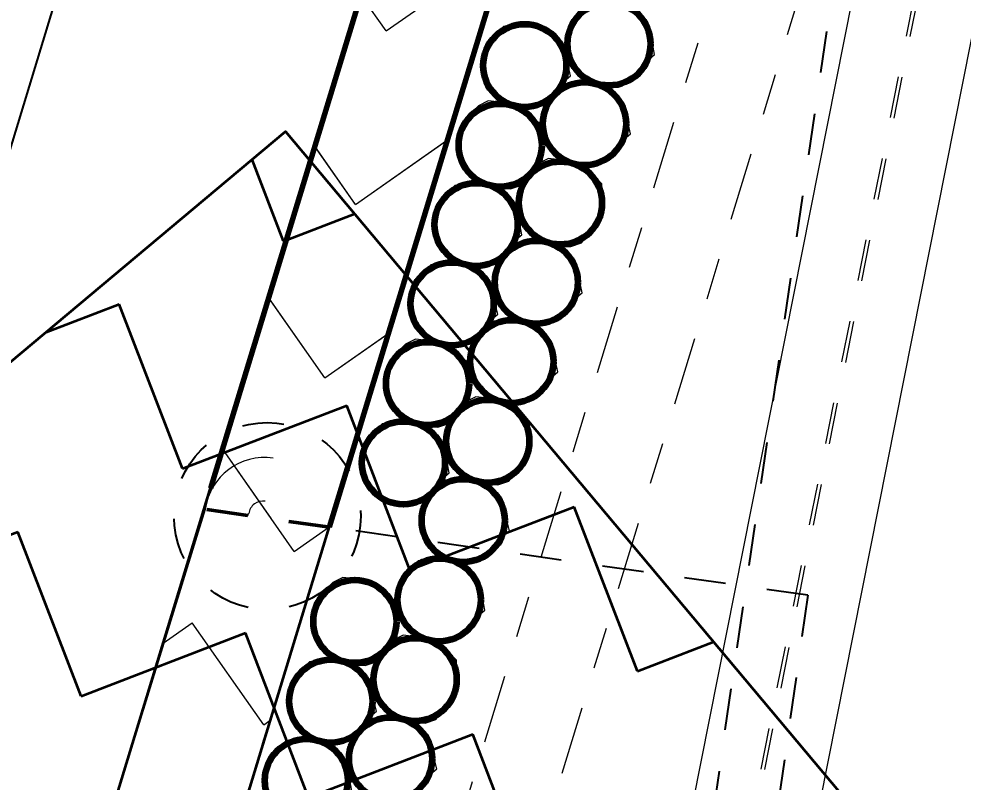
# Model space of a CAD drawing. Header units: metres. Extents: x 2681086.2 to 2681125.9, y 1225431.9 to 1225460.7.
# Drawn here: x 2681093.24 to 2681095.514, y 1225440.013 to 1225441.851 of the extents above; entities that cross this region are included whole.
import ezdxf

# ---------------------------------------------------------------- set-up
doc = ezdxf.new("R2010")
doc.units = ezdxf.units.M
doc.header["$PDMODE"] = 65
for name, pattern in [('ALL_S17', [0.025, 0, -0.025]), ('AUSGEZOGEN', [0]), ('STRICHLINIE_S4', [0.165, 0.125, -0.04]), ('STRICHPUNKT2_S11', [0.245, 0.165, -0.04, 0, -0.04]), ('VERDECKT2_S2', [0.09, 0.05, -0.04])]:
    doc.linetypes.add(name, pattern=pattern)
for name, color, linetype, lineweight in [('Beton Ansicht', 252, 'AUSGEZOGEN', 25), ('Beton geschnitten', 8, 'AUSGEZOGEN', 25), ('Beton verdeckt vorne', 252, 'STRICHLINIE_S4', 25), ('Design', 250, 'AUSGEZOGEN', 18), ('Stahl', 252, 'AUSGEZOGEN', 18), ('Standard', 7, 'AUSGEZOGEN', 13), ('Vermassung Schnitte', 7, 'AUSGEZOGEN', 18)]:
    doc.layers.add(name, color=color, linetype=linetype, lineweight=lineweight)
doc.styles.add('ARIAL', font='arial.ttf')
doc.dimstyles.new('DIMSTYLE_2', dxfattribs={"dimtxt": 0.125, "dimasz": 0.25, "dimexe": 0, "dimexo": 0, "dimgap": 0.0625, "dimtad": 2, "dimrnd": 0.005, "dimzin": 4, "dimdsep": 46, "dimtxsty": 'ARIAL', "dimblk1": 'ALL_ML_PFEIL', "dimblk2": 'ALL_ML_PFEIL', "dimsah": 1, "dimcen": 0, "dimclrd": 7, "dimclre": 7, "dimclrt": 7, "dimadec": 0, "dimazin": 0, "dimtfac": 1, "dimtdec": 0, "dimtix": 1, "dimtmove": 2, "dimatfit": 3, "dimfxl": 0, "dimtzin": 0, "dimlwd": 0, "dimlwe": 18, "dimarcsym": 0})
pattern_1 = [(35, (2680800.933, 1225000.674), (0.07367268, 0.41781854), [0.3, -0.3]), (125, (2680800.933, 1225000.674), (-0.41781854, 0.07367268), [0.3, -0.3])]

# ---------------------------------------------------------------- blocks, each defined once
blk = doc.blocks.new('ALL_ML_PFEIL')
at = {"color": 0, "linetype": 'ByBlock', "lineweight": -2}
for p, q in [((0, -0.5), (0, 0.5)), ((0, 0), (-0.75, 0.1)), ((-0.75, -0.1), (-0.75, 0.1)), ((-1, 0), (0, 0)), ((0, 0), (-0.75, -0.1))]:
    blk.add_line(p, q, dxfattribs=at)
blk = doc.blocks.new('*D4')
at = {"layer": 'DEFPOINTS', "color": 7, "linetype": 'AUSGEZOGEN', "lineweight": 18, "transparency": 16777216}
for p in [(2681092.784, 1225443.594), (2681094.696, 1225443.012), (2681091.441, 1225438.669)]:
    blk.add_point(p, dxfattribs=at)
at = {"layer": 'Vermassung Schnitte', "color": 7, "linetype": 'AUSGEZOGEN', "lineweight": -2, "transparency": 16777216}
for p, q in [((2681092.784, 1225443.594), (2681091.296, 1225438.714)), ((2681094.696, 1225443.012), (2681092.784, 1225443.594)), ((2681092.782, 1225438.261), (2681091.296, 1225438.714))]:
    blk.add_line(p, q, dxfattribs=at)
at = {"layer": 'Vermassung Schnitte', "color": 7, "linetype": 'AUSGEZOGEN', "lineweight": 18, "transparency": 16777216, "xscale": 0.25, "yscale": 0.25, "zscale": 0.25}
for p, rotation in [((2681092.784, 1225443.594), 73.0525), ((2681091.296, 1225438.714), 253.0525)]:
    blk.add_blockref('ALL_ML_PFEIL', p, dxfattribs=dict(at, rotation=rotation))
at = {"layer": 'Vermassung Schnitte', "color": 7, "linetype": 'AUSGEZOGEN', "lineweight": 18, "transparency": 16777216, "insert": (2681091.937, 1225441.193), "char_height": 0.125, "width": 0.4, "attachment_point": 5, "rotation": 73.0527, "style": 'ARIAL'}
blk.add_mtext('\\W0.80;\\A1;{\\A1;{5.10\\H0.082500;\\S^ ;}}', dxfattribs=at)

msp = doc.modelspace()

# ---------------------------------------------------------------- hatches: boundary and pattern name
at = {"layer": 'Beton Ansicht', "linetype": 'AUSGEZOGEN', "lineweight": 13, "transparency": 33554687}
h = msp.add_hatch(dxfattribs=at)
h.set_pattern_fill('MUSTER', color=251, scale=0.3, angle=35, style=0, pattern_type=2)
h.set_pattern_definition(pattern_1)
h.paths.add_polyline_path([(2681091.008, 1225436.059), (2681090.965, 1225435.762), (2681092.44, 1225435.552), (2681094.664, 1225442.852), (2681096.816, 1225453.797), (2681096.601, 1225453.994), (2681094.516, 1225443.396), (2681092.228, 1225435.885)], flags=0)
at = {"layer": 'Beton Ansicht', "linetype": 'AUSGEZOGEN', "lineweight": 18, "transparency": 33554687}
h = msp.add_hatch(dxfattribs=at)
h.set_pattern_fill('MUSTER', color=2, scale=0.3, angle=35, style=0, pattern_type=2)
h.set_pattern_definition(pattern_1)
h.paths.add_polyline_path([(2681093.702, 1225440.721), (2681093.689, 1225440.67), (2681093.987, 1225440.627), (2681094.665, 1225442.852), (2681095.225, 1225445.7), (2681094.978, 1225445.735), (2681094.975, 1225445.726), (2681094.517, 1225443.396)], flags=0)
at = {"layer": 'Beton Ansicht', "transparency": 33554687}
h = msp.add_hatch(dxfattribs=at)
h.set_pattern_fill('MUSTER', color=256, scale=0.6, angle=298.05, style=0, pattern_type=2)
h.set_pattern_definition([(298.05, (2680802.409, 1224999.343), (0.8116677, -0.2473774), [0.6, -0.6]), (28.05, (2680802.409, 1224999.343), (0.2473774, 0.8116677), [0.6, -0.6])])
h.paths.add_polyline_path([(2681093.618, 1225442.849), (2681093.07, 1225442.767), (2681092.242, 1225440.048), (2681092.764, 1225440.048)], flags=0)
at = {"layer": 'Standard', "linetype": 'AUSGEZOGEN', "lineweight": 35, "transparency": 33554687}
h = msp.add_hatch(dxfattribs=at)
h.set_pattern_fill('MUSTER', color=252, scale=0.4242, angle=21, style=0, pattern_type=2)
h.set_pattern_definition([(21, (2680801.274, 1225000.934), (0.24400513, 0.5480445), [0.4242, -0.4242]), (111, (2680801.274, 1225000.934), (-0.5480445, 0.24400513), [0.4242, -0.4242])])
h.paths.add_polyline_path([(2681086.231, 1225435.167), (2681090.61, 1225432.071), (2681090.779, 1225432.209), (2681091.267, 1225432.045), (2681091.495, 1225432.233), (2681091.424, 1225432.741), (2681091.664, 1225432.956), (2681092.139, 1225432.777), (2681092.39, 1225432.995), (2681092.303, 1225433.48), (2681092.572, 1225433.7), (2681093.04, 1225433.51), (2681093.28, 1225433.751), (2681093.201, 1225434.233), (2681093.439, 1225434.442), (2681093.911, 1225434.273), (2681094.149, 1225434.465), (2681094.1, 1225434.934), (2681094.34, 1225435.175), (2681094.824, 1225434.987), (2681095.057, 1225435.22), (2681094.991, 1225435.717), (2681095.217, 1225435.943), (2681095.698, 1225435.753), (2681095.96, 1225435.955), (2681095.874, 1225436.472), (2681096.15, 1225436.665), (2681096.608, 1225436.484), (2681096.841, 1225436.718), (2681096.761, 1225437.202), (2681097.027, 1225437.423), (2681097.493, 1225437.274), (2681093.882, 1225441.58)], flags=0)

# ---------------------------------------------------------------- linework, layer by layer
at = {"layer": 'Beton Ansicht', "color": 251, "linetype": 'AUSGEZOGEN', "lineweight": 35, "transparency": 33554687}
for p, q in [((2681092.228, 1225435.885), (2681094.516, 1225443.396)), ((2681094.664, 1225442.852), (2681092.44, 1225435.552))]:
    msp.add_line(p, q, dxfattribs=at)
at = {"layer": 'Beton Ansicht', "color": 2, "linetype": 'AUSGEZOGEN', "lineweight": 70, "transparency": 33554687}
for p, q in [((2681093.702, 1225440.721), (2681094.517, 1225443.396)), ((2681094.665, 1225442.852), (2681093.987, 1225440.627))]:
    msp.add_line(p, q, dxfattribs=at)
at = {"layer": 'Beton Ansicht', "color": 7, "linetype": 'VERDECKT2_S2', "lineweight": 25, "transparency": 33554687}
msp.add_line((2681093.989, 1225440.627), (2681093.688, 1225440.67), dxfattribs=at)
at = {"layer": 'Beton Ansicht', "color": 2, "linetype": 'VERDECKT2_S2', "lineweight": 50, "transparency": 33554687}
msp.add_line((2681093.989, 1225440.627), (2681093.688, 1225440.67), dxfattribs=at)
at = {"layer": 'Beton Ansicht', "color": 251, "linetype": 'VERDECKT2_S2', "lineweight": 25, "transparency": 33554687}
msp.add_circle((2681093.838, 1225440.654), 0.225, dxfattribs=at)
at = {"layer": 'Beton geschnitten', "transparency": 33554687}
msp.add_line((2681093.618, 1225442.849), (2681092.764, 1225440.048), dxfattribs=at)
at = {"layer": 'Beton geschnitten', "color": 7, "linetype": 'ALL_S17', "lineweight": 25, "transparency": 33554687}
for p, q in [((2681093.594, 1225439.34), (2681093.987, 1225440.627)), ((2681095.14, 1225440.463), (2681093.989, 1225440.627)), ((2681095.14, 1225440.463), (2681094.994, 1225439.44))]:
    msp.add_line(p, q, dxfattribs=at)
at = {"layer": 'Beton verdeckt vorne', "color": 7, "linetype": 'VERDECKT2_S2', "lineweight": 25, "transparency": 33554687}
msp.add_line((2681095.932, 1225446.967), (2681094.797, 1225439.151), dxfattribs=at)
at = {"layer": 'Design', "color": 6, "linetype": 'AUSGEZOGEN', "lineweight": 13, "transparency": 33554687}
msp.add_line((2681093.688, 1225440.67), (2681093.526, 1225440.144), dxfattribs=at)
at = {"layer": 'Design', "color": 7, "linetype": 'AUSGEZOGEN', "lineweight": 13, "transparency": 33554687}
msp.add_line((2681093.792, 1225440.655), (2681093.793, 1225440.66), dxfattribs=at)
at = {"layer": 'Design', "color": 7, "linetype": 'VERDECKT2_S2', "lineweight": 13, "transparency": 33554687}
for points in [[(2681094.592, 1225441.865), (2681094.574, 1225441.847), (2681094.565, 1225441.821), (2681094.559, 1225441.794), (2681094.561, 1225441.768), (2681094.572, 1225441.744), (2681094.592, 1225441.726), (2681094.612, 1225441.708), (2681094.635, 1225441.695), (2681094.661, 1225441.694), (2681094.688, 1225441.689), (2681094.709, 1225441.703), (2681094.729, 1225441.721), (2681094.746, 1225441.74), (2681094.76, 1225441.761), (2681094.763, 1225441.788), (2681094.763, 1225441.815), (2681094.752, 1225441.836), (2681094.743, 1225441.856)], [(2681094.752, 1225441.75), (2681094.771, 1225441.766), (2681094.766, 1225441.792), (2681094.76, 1225441.815), (2681094.75, 1225441.838), (2681094.736, 1225441.861)], [(2681094.549, 1225441.698), (2681094.568, 1225441.714), (2681094.563, 1225441.739), (2681094.557, 1225441.762), (2681094.547, 1225441.786), (2681094.533, 1225441.809), (2681094.511, 1225441.823), (2681094.485, 1225441.833), (2681094.457, 1225441.838), (2681094.43, 1225441.838), (2681094.407, 1225441.833), (2681094.389, 1225441.812), (2681094.371, 1225441.795), (2681094.362, 1225441.769), (2681094.356, 1225441.742), (2681094.358, 1225441.716), (2681094.369, 1225441.691), (2681094.389, 1225441.674), (2681094.409, 1225441.656), (2681094.432, 1225441.643), (2681094.458, 1225441.642), (2681094.484, 1225441.637), (2681094.506, 1225441.651), (2681094.526, 1225441.669), (2681094.543, 1225441.688), (2681094.557, 1225441.709), (2681094.56, 1225441.736), (2681094.56, 1225441.763), (2681094.549, 1225441.784), (2681094.54, 1225441.804)], [(2681094.694, 1225441.559), (2681094.713, 1225441.575), (2681094.707, 1225441.6), (2681094.702, 1225441.623), (2681094.692, 1225441.647), (2681094.678, 1225441.67), (2681094.656, 1225441.684), (2681094.629, 1225441.694), (2681094.601, 1225441.699), (2681094.575, 1225441.698), (2681094.552, 1225441.694), (2681094.534, 1225441.673), (2681094.516, 1225441.656), (2681094.507, 1225441.63), (2681094.501, 1225441.603), (2681094.503, 1225441.577), (2681094.513, 1225441.552), (2681094.534, 1225441.535), (2681094.553, 1225441.516), (2681094.577, 1225441.503), (2681094.603, 1225441.502), (2681094.629, 1225441.498), (2681094.651, 1225441.512), (2681094.671, 1225441.529), (2681094.688, 1225441.549), (2681094.702, 1225441.57), (2681094.704, 1225441.597), (2681094.704, 1225441.624), (2681094.694, 1225441.645), (2681094.684, 1225441.664)], [(2681094.486, 1225441.593), (2681094.473, 1225441.616), (2681094.451, 1225441.63), (2681094.425, 1225441.644), (2681094.398, 1225441.651), (2681094.37, 1225441.654), (2681094.347, 1225441.642), (2681094.327, 1225441.623), (2681094.316, 1225441.597), (2681094.301, 1225441.575), (2681094.292, 1225441.549), (2681094.298, 1225441.523), (2681094.306, 1225441.499), (2681094.322, 1225441.479), (2681094.345, 1225441.463), (2681094.37, 1225441.452), (2681094.397, 1225441.443), (2681094.424, 1225441.442), (2681094.45, 1225441.451), (2681094.467, 1225441.472), (2681094.484, 1225441.491), (2681094.501, 1225441.512), (2681094.499, 1225441.539), (2681094.5, 1225441.566), (2681094.5, 1225441.594), (2681094.481, 1225441.612), (2681094.46, 1225441.628), (2681094.434, 1225441.639), (2681094.422, 1225441.645)], [(2681094.631, 1225441.454), (2681094.617, 1225441.477), (2681094.595, 1225441.491), (2681094.569, 1225441.504), (2681094.543, 1225441.512), (2681094.515, 1225441.515), (2681094.491, 1225441.503), (2681094.472, 1225441.484), (2681094.461, 1225441.458), (2681094.446, 1225441.436), (2681094.437, 1225441.409), (2681094.443, 1225441.384), (2681094.451, 1225441.359), (2681094.467, 1225441.34), (2681094.49, 1225441.324), (2681094.515, 1225441.313), (2681094.541, 1225441.303), (2681094.569, 1225441.303), (2681094.595, 1225441.312), (2681094.611, 1225441.333), (2681094.629, 1225441.352), (2681094.646, 1225441.373), (2681094.644, 1225441.399), (2681094.645, 1225441.427), (2681094.644, 1225441.454), (2681094.626, 1225441.473), (2681094.604, 1225441.489), (2681094.579, 1225441.499), (2681094.567, 1225441.506)], [(2681094.432, 1225441.316), (2681094.451, 1225441.331), (2681094.446, 1225441.357), (2681094.44, 1225441.38), (2681094.431, 1225441.404), (2681094.416, 1225441.426), (2681094.394, 1225441.441), (2681094.368, 1225441.45), (2681094.34, 1225441.456), (2681094.313, 1225441.455), (2681094.29, 1225441.45), (2681094.273, 1225441.43), (2681094.255, 1225441.412), (2681094.246, 1225441.387), (2681094.239, 1225441.36), (2681094.241, 1225441.333), (2681094.252, 1225441.309), (2681094.272, 1225441.291), (2681094.292, 1225441.273), (2681094.315, 1225441.26), (2681094.341, 1225441.259), (2681094.368, 1225441.255), (2681094.389, 1225441.268), (2681094.409, 1225441.286), (2681094.426, 1225441.305), (2681094.44, 1225441.327), (2681094.443, 1225441.353), (2681094.443, 1225441.38), (2681094.433, 1225441.402), (2681094.423, 1225441.421)], [(2681094.577, 1225441.176), (2681094.596, 1225441.192), (2681094.591, 1225441.218), (2681094.585, 1225441.241), (2681094.575, 1225441.264), (2681094.561, 1225441.287), (2681094.539, 1225441.302), (2681094.512, 1225441.311), (2681094.485, 1225441.317), (2681094.458, 1225441.316), (2681094.435, 1225441.311), (2681094.417, 1225441.291), (2681094.399, 1225441.273), (2681094.39, 1225441.248), (2681094.384, 1225441.221), (2681094.386, 1225441.194), (2681094.397, 1225441.17), (2681094.417, 1225441.152), (2681094.436, 1225441.134), (2681094.46, 1225441.121), (2681094.486, 1225441.12), (2681094.512, 1225441.116), (2681094.534, 1225441.129), (2681094.554, 1225441.147), (2681094.571, 1225441.166), (2681094.585, 1225441.187), (2681094.588, 1225441.214), (2681094.588, 1225441.241), (2681094.577, 1225441.263), (2681094.567, 1225441.282)], [(2681094.374, 1225441.124), (2681094.393, 1225441.14), (2681094.387, 1225441.166), (2681094.382, 1225441.189), (2681094.372, 1225441.212), (2681094.358, 1225441.235), (2681094.336, 1225441.25), (2681094.309, 1225441.259), (2681094.282, 1225441.264), (2681094.255, 1225441.264), (2681094.232, 1225441.259), (2681094.214, 1225441.239), (2681094.196, 1225441.221), (2681094.187, 1225441.195), (2681094.181, 1225441.169), (2681094.183, 1225441.142), (2681094.194, 1225441.118), (2681094.214, 1225441.1), (2681094.233, 1225441.082), (2681094.257, 1225441.069), (2681094.283, 1225441.068), (2681094.309, 1225441.063), (2681094.331, 1225441.077), (2681094.351, 1225441.095), (2681094.368, 1225441.114), (2681094.382, 1225441.135), (2681094.385, 1225441.162), (2681094.385, 1225441.189), (2681094.374, 1225441.21), (2681094.364, 1225441.23)], [(2681094.519, 1225440.985), (2681094.538, 1225441.001), (2681094.532, 1225441.026), (2681094.527, 1225441.049), (2681094.517, 1225441.073), (2681094.502, 1225441.096), (2681094.481, 1225441.11), (2681094.454, 1225441.12), (2681094.426, 1225441.125), (2681094.4, 1225441.125), (2681094.376, 1225441.12), (2681094.359, 1225441.099), (2681094.341, 1225441.082), (2681094.332, 1225441.056), (2681094.326, 1225441.029), (2681094.328, 1225441.003), (2681094.338, 1225440.978), (2681094.359, 1225440.961), (2681094.378, 1225440.942), (2681094.402, 1225440.93), (2681094.428, 1225440.929), (2681094.454, 1225440.924), (2681094.476, 1225440.938), (2681094.495, 1225440.956), (2681094.513, 1225440.975), (2681094.527, 1225440.996), (2681094.529, 1225441.023), (2681094.529, 1225441.05), (2681094.519, 1225441.071), (2681094.509, 1225441.091)], [(2681094.311, 1225441.019), (2681094.298, 1225441.043), (2681094.276, 1225441.056), (2681094.25, 1225441.07), (2681094.223, 1225441.077), (2681094.195, 1225441.08), (2681094.171, 1225441.068), (2681094.152, 1225441.049), (2681094.141, 1225441.024), (2681094.126, 1225441.001), (2681094.117, 1225440.975), (2681094.123, 1225440.949), (2681094.131, 1225440.925), (2681094.147, 1225440.905), (2681094.17, 1225440.889), (2681094.195, 1225440.878), (2681094.221, 1225440.869), (2681094.249, 1225440.868), (2681094.275, 1225440.877), (2681094.292, 1225440.898), (2681094.309, 1225440.918), (2681094.326, 1225440.938), (2681094.324, 1225440.965), (2681094.325, 1225440.993), (2681094.325, 1225441.02), (2681094.306, 1225441.038), (2681094.285, 1225441.054), (2681094.259, 1225441.065), (2681094.247, 1225441.071)], [(2681094.455, 1225440.88), (2681094.442, 1225440.903), (2681094.42, 1225440.917), (2681094.394, 1225440.93), (2681094.368, 1225440.938), (2681094.34, 1225440.941), (2681094.316, 1225440.929), (2681094.297, 1225440.91), (2681094.285, 1225440.884), (2681094.271, 1225440.862), (2681094.262, 1225440.836), (2681094.267, 1225440.81), (2681094.276, 1225440.786), (2681094.292, 1225440.766), (2681094.315, 1225440.75), (2681094.34, 1225440.739), (2681094.366, 1225440.73), (2681094.393, 1225440.729), (2681094.42, 1225440.738), (2681094.436, 1225440.759), (2681094.454, 1225440.778), (2681094.47, 1225440.799), (2681094.469, 1225440.826), (2681094.47, 1225440.853), (2681094.469, 1225440.881), (2681094.45, 1225440.899), (2681094.429, 1225440.915), (2681094.404, 1225440.926), (2681094.392, 1225440.932)], [(2681094.257, 1225440.742), (2681094.276, 1225440.758), (2681094.271, 1225440.783), (2681094.265, 1225440.806), (2681094.255, 1225440.83), (2681094.241, 1225440.852), (2681094.219, 1225440.867), (2681094.193, 1225440.876), (2681094.165, 1225440.882), (2681094.138, 1225440.881), (2681094.115, 1225440.876), (2681094.097, 1225440.856), (2681094.079, 1225440.838), (2681094.07, 1225440.813), (2681094.064, 1225440.786), (2681094.066, 1225440.76), (2681094.077, 1225440.735), (2681094.097, 1225440.718), (2681094.117, 1225440.699), (2681094.14, 1225440.686), (2681094.166, 1225440.685), (2681094.192, 1225440.681), (2681094.214, 1225440.694), (2681094.234, 1225440.712), (2681094.251, 1225440.731), (2681094.265, 1225440.753), (2681094.268, 1225440.78), (2681094.268, 1225440.806), (2681094.257, 1225440.828), (2681094.248, 1225440.847)], [(2681094.402, 1225440.603), (2681094.421, 1225440.618), (2681094.415, 1225440.644), (2681094.41, 1225440.667), (2681094.4, 1225440.691), (2681094.386, 1225440.713), (2681094.364, 1225440.728), (2681094.337, 1225440.737), (2681094.309, 1225440.743), (2681094.283, 1225440.742), (2681094.26, 1225440.737), (2681094.242, 1225440.717), (2681094.224, 1225440.699), (2681094.215, 1225440.674), (2681094.209, 1225440.647), (2681094.211, 1225440.62), (2681094.221, 1225440.596), (2681094.242, 1225440.578), (2681094.261, 1225440.56), (2681094.285, 1225440.547), (2681094.311, 1225440.546), (2681094.337, 1225440.542), (2681094.359, 1225440.555), (2681094.379, 1225440.573), (2681094.396, 1225440.592), (2681094.41, 1225440.614), (2681094.412, 1225440.64), (2681094.412, 1225440.667), (2681094.402, 1225440.689), (2681094.392, 1225440.708)], [(2681094.343, 1225440.411), (2681094.362, 1225440.427), (2681094.357, 1225440.453), (2681094.351, 1225440.476), (2681094.342, 1225440.499), (2681094.327, 1225440.522), (2681094.305, 1225440.537), (2681094.279, 1225440.546), (2681094.251, 1225440.551), (2681094.225, 1225440.551), (2681094.201, 1225440.546), (2681094.184, 1225440.526), (2681094.166, 1225440.508), (2681094.157, 1225440.482), (2681094.15, 1225440.455), (2681094.152, 1225440.429), (2681094.163, 1225440.405), (2681094.183, 1225440.387), (2681094.203, 1225440.369), (2681094.226, 1225440.356), (2681094.252, 1225440.355), (2681094.279, 1225440.35), (2681094.3, 1225440.364), (2681094.32, 1225440.382), (2681094.337, 1225440.401), (2681094.351, 1225440.422), (2681094.354, 1225440.449), (2681094.354, 1225440.476), (2681094.344, 1225440.497), (2681094.334, 1225440.517)], [(2681094.136, 1225440.445), (2681094.122, 1225440.469), (2681094.1, 1225440.482), (2681094.074, 1225440.496), (2681094.048, 1225440.503), (2681094.02, 1225440.506), (2681093.996, 1225440.494), (2681093.977, 1225440.475), (2681093.966, 1225440.45), (2681093.951, 1225440.427), (2681093.942, 1225440.401), (2681093.947, 1225440.376), (2681093.956, 1225440.351), (2681093.972, 1225440.331), (2681093.995, 1225440.316), (2681094.02, 1225440.304), (2681094.046, 1225440.295), (2681094.074, 1225440.294), (2681094.1, 1225440.303), (2681094.116, 1225440.325), (2681094.134, 1225440.344), (2681094.151, 1225440.364), (2681094.149, 1225440.391), (2681094.15, 1225440.419), (2681094.149, 1225440.446), (2681094.131, 1225440.465), (2681094.109, 1225440.481), (2681094.084, 1225440.491), (2681094.072, 1225440.497)], [(2681094.28, 1225440.306), (2681094.267, 1225440.329), (2681094.245, 1225440.343), (2681094.219, 1225440.357), (2681094.192, 1225440.364), (2681094.165, 1225440.367), (2681094.141, 1225440.355), (2681094.121, 1225440.336), (2681094.11, 1225440.311), (2681094.095, 1225440.288), (2681094.086, 1225440.262), (2681094.092, 1225440.236), (2681094.101, 1225440.212), (2681094.117, 1225440.192), (2681094.139, 1225440.176), (2681094.165, 1225440.165), (2681094.191, 1225440.156), (2681094.218, 1225440.155), (2681094.244, 1225440.164), (2681094.261, 1225440.185), (2681094.278, 1225440.205), (2681094.295, 1225440.225), (2681094.293, 1225440.252), (2681094.294, 1225440.28), (2681094.294, 1225440.307), (2681094.275, 1225440.325), (2681094.254, 1225440.341), (2681094.229, 1225440.352), (2681094.216, 1225440.358)], [(2681094.082, 1225440.168), (2681094.101, 1225440.184), (2681094.095, 1225440.209), (2681094.09, 1225440.232), (2681094.08, 1225440.256), (2681094.066, 1225440.278), (2681094.044, 1225440.293), (2681094.017, 1225440.303), (2681093.99, 1225440.308), (2681093.963, 1225440.307), (2681093.94, 1225440.303), (2681093.922, 1225440.282), (2681093.904, 1225440.264), (2681093.895, 1225440.239), (2681093.889, 1225440.212), (2681093.891, 1225440.186), (2681093.902, 1225440.161), (2681093.922, 1225440.144), (2681093.941, 1225440.125), (2681093.965, 1225440.112), (2681093.991, 1225440.111), (2681094.017, 1225440.107), (2681094.039, 1225440.121), (2681094.059, 1225440.138), (2681094.076, 1225440.157), (2681094.09, 1225440.179), (2681094.093, 1225440.206), (2681094.093, 1225440.233), (2681094.082, 1225440.254), (2681094.072, 1225440.273)], [(2681094.227, 1225440.029), (2681094.246, 1225440.045), (2681094.24, 1225440.07), (2681094.235, 1225440.093), (2681094.225, 1225440.117), (2681094.21, 1225440.139), (2681094.189, 1225440.154), (2681094.162, 1225440.163), (2681094.134, 1225440.169), (2681094.108, 1225440.168), (2681094.084, 1225440.163), (2681094.067, 1225440.143), (2681094.049, 1225440.125), (2681094.04, 1225440.1), (2681094.034, 1225440.073), (2681094.036, 1225440.047), (2681094.046, 1225440.022), (2681094.067, 1225440.005)], [(2681094.203, 1225439.999), (2681094.221, 1225440.018), (2681094.235, 1225440.04), (2681094.237, 1225440.067), (2681094.237, 1225440.093), (2681094.227, 1225440.115), (2681094.217, 1225440.134)], [(2681094.042, 1225439.992), (2681094.037, 1225440.018), (2681094.032, 1225440.041), (2681094.022, 1225440.065), (2681094.007, 1225440.087), (2681093.986, 1225440.102), (2681093.959, 1225440.111), (2681093.931, 1225440.117), (2681093.905, 1225440.116), (2681093.881, 1225440.111), (2681093.864, 1225440.091), (2681093.846, 1225440.073), (2681093.837, 1225440.048), (2681093.83, 1225440.021), (2681093.832, 1225439.994)], [(2681094.032, 1225439.988), (2681094.034, 1225440.014), (2681094.034, 1225440.041), (2681094.024, 1225440.063), (2681094.014, 1225440.082)]]:
    msp.add_lwpolyline(points, dxfattribs=at)
at = {"layer": 'Design', "color": 52, "linetype": 'AUSGEZOGEN', "lineweight": 100, "transparency": 33554687}
for centre in [(2681094.661, 1225441.791), (2681094.458, 1225441.739), (2681094.602, 1225441.599), (2681094.399, 1225441.547), (2681094.544, 1225441.408), (2681094.341, 1225441.356), (2681094.486, 1225441.217), (2681094.283, 1225441.165), (2681094.427, 1225441.026), (2681094.224, 1225440.973), (2681094.369, 1225440.834), (2681094.166, 1225440.782), (2681094.31, 1225440.643), (2681094.252, 1225440.452), (2681094.049, 1225440.4), (2681094.194, 1225440.26), (2681093.991, 1225440.208), (2681094.135, 1225440.069), (2681093.932, 1225440.017)]:
    msp.add_circle(centre, 0.1, dxfattribs=at)
at = {"layer": 'Design', "color": 7, "linetype": 'AUSGEZOGEN', "lineweight": 13, "transparency": 33554687}
for centre, radius, end in [((2681093.832, 1225440.65), 0.145, 171.8765), ((2681093.828, 1225440.655), 0.035, 171.878)]:
    msp.add_arc(centre, radius, 81.8773, end, dxfattribs=at)
at = {"layer": 'Stahl', "transparency": 33554687}
for p, q in [((2681094.612, 1225438.694), (2681096.317, 1225447.29)), ((2681094.908, 1225438.646), (2681096.616, 1225447.257))]:
    msp.add_line(p, q, dxfattribs=at)
at = {"layer": 'Stahl', "linetype": 'VERDECKT2_S2', "transparency": 33554687}
for p, q in [((2681094.755, 1225438.671), (2681096.462, 1225447.274)), ((2681094.764, 1225438.67), (2681096.471, 1225447.273))]:
    msp.add_line(p, q, dxfattribs=at)
at = {"layer": 'Standard', "color": 252, "linetype": 'AUSGEZOGEN', "lineweight": 35, "transparency": 33554687}
msp.add_lwpolyline([(2681086.231, 1225435.167), (2681093.882, 1225441.58), (2681097.493, 1225437.274)], dxfattribs=at)
at = {"layer": 'Vermassung Schnitte', "color": 7, "linetype": 'STRICHPUNKT2_S11', "lineweight": 18, "transparency": 33554687}
for p, q in [((2681093.547, 1225437.442), (2681095.198, 1225442.85)), ((2681093.734, 1225437.366), (2681095.391, 1225442.796))]:
    msp.add_line(p, q, dxfattribs=at)

# ---------------------------------------------------------------- dimensions: what is measured, and where the dimension line sits
at = {"layer": 'Vermassung Schnitte', "color": 7, "linetype": 'AUSGEZOGEN', "lineweight": 18, "transparency": 33554687}
dim = msp.add_linear_dim(base=(2681091.296, 1225438.714), p1=(2681094.696, 1225443.012), p2=(2681092.782, 1225438.261), angle=253.0525, dimstyle='DIMSTYLE_2', override={"dimpost": '<>', "dimclrd": 7, "dimclre": 7, "dimclrt": 7, "dimlwd": 0, "dimlwe": 18}, dxfattribs=at)
dim.commit()
dim.dimension.update_dxf_attribs({"geometry": '*D4', "text_midpoint": (2681091.937, 1225441.193), "dimtype": 160})

doc.saveas('drawing.dxf')
